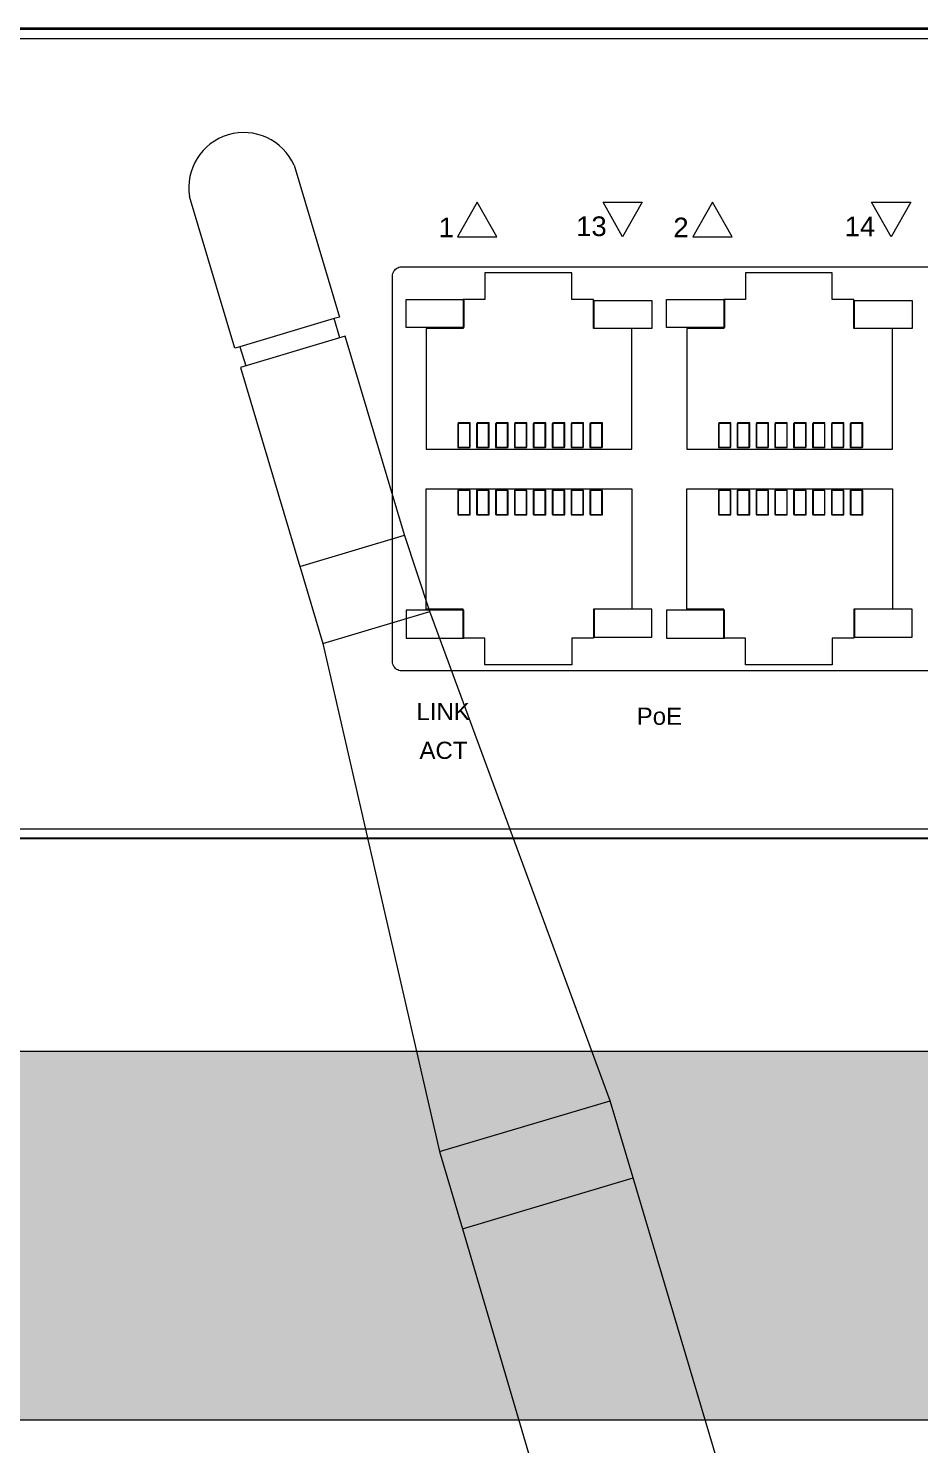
# Model space of a CAD drawing. Header units: millimetres. Extents: x -71336 to -33468, y -26189 to 22712.
# Drawn here: x -34387.6 to -34338.7, y -12486.6 to -12408.8 of the extents above; entities that cross this region are included whole.
import ezdxf

# ---------------------------------------------------------------- set-up
doc = ezdxf.new("R2010")
doc.units = ezdxf.units.MM
doc.layers.add('SC - Equipment', color=7, linetype='Continuous', lineweight=13)
doc.layers.add('SC - Rack Layout - U-guides and centreline', color=5, linetype='Continuous', lineweight=13, plot=False)
doc.styles.get("Standard").update_dxf_attribs({"font": 'arial.ttf', "height": 35})

# ---------------------------------------------------------------- blocks, each defined once
blk = doc.blocks.new('*U240')
at = {"layer": 'SC - Rack Layout - U-guides and centreline', "ltscale": 5}
blk.add_lwpolyline([(-300, 0), (300, 0)], dxfattribs=at)
blk = doc.blocks.new('*U241')
at = {"layer": 'SC - Rack Layout - U-guides and centreline', "color": 0, "linetype": 'ByBlock', "lineweight": -2, "transparency": 16777216}
for p in [(0, 844.55), (0, 800.1)]:
    blk.add_blockref('*U240', p, dxfattribs=at)
blk = doc.blocks.new('cisco-cbs350-24p-4x')
at = {"layer": 'SC - Equipment', "flags": 128}
for points in [[(238.117, 44.45), (-238.133, 44.45)], [(219.712, 44.45), (-219.712, 44.45)], [(219.712, 44.45), (-219.712, 44.45)], [(219.712, 44.45), (-219.712, 44.45)], [(-219.712, 43.934), (219.199, 43.95)], [(-65.241, 34.948), (-66.315, 33.049)], [(-64.166, 33.049), (-65.241, 34.948)], [(-58.328, 34.948), (-56.179, 34.948)], [(-57.253, 33.049), (-58.328, 34.948)], [(-58.328, 34.948), (-58.328, 34.948)], [(-56.179, 34.948), (-57.253, 33.049)], [(-52.309, 34.948), (-53.4, 33.049)], [(-51.234, 33.049), (-52.309, 34.948)], [(-43.578, 34.948), (-41.428, 34.948)], [(-42.503, 33.049), (-43.578, 34.948)], [(-43.578, 34.948), (-43.578, 34.948)], [(-41.428, 34.948), (-42.503, 33.049)], [(-66.315, 33.049), (-64.166, 33.049)], [(-66.315, 33.049), (-66.315, 33.049)], [(-53.4, 33.049), (-51.234, 33.049)], [(-53.4, 33.049), (-53.4, 33.049)], [(-69.391, 31.4), (16.119, 31.4)], [(-69.391, 31.4), (16.119, 31.4)], [(-69.887, 9.727), (-69.887, 30.883)], [(-69.887, 9.727), (-69.887, 30.883)], [(-60.048, 31.067), (-64.811, 31.067)], [(-64.811, 31.067), (-64.811, 29.601)], [(-60.048, 31.067), (-64.811, 31.067)], [(-64.811, 31.067), (-64.811, 29.601)], [(-60.048, 29.601), (-60.048, 31.067)], [(-60.048, 29.601), (-60.048, 31.067)], [(-45.744, 31.067), (-50.507, 31.067)], [(-50.507, 31.067), (-50.507, 29.601)], [(-45.744, 31.067), (-50.507, 31.067)], [(-50.507, 31.067), (-50.507, 29.601)], [(-45.744, 29.601), (-45.744, 31.067)], [(-45.744, 29.601), (-45.744, 31.067)], [(-69.143, 28.068), (-69.143, 29.601)], [(-69.143, 29.601), (-65.968, 29.601)], [(-66.001, 29.601), (-66.001, 28.018)], [(-64.811, 29.601), (-66.001, 29.601)], [(-66.001, 29.601), (-66.001, 29.601)], [(-66.001, 29.601), (-66.001, 28.018)], [(-64.811, 29.601), (-66.001, 29.601)], [(-66.001, 29.601), (-66.001, 29.601)], [(-65.968, 29.601), (-65.968, 28.068)], [(-58.857, 29.601), (-60.048, 29.601)], [(-58.857, 29.601), (-60.048, 29.601)], [(-58.857, 28.018), (-58.857, 29.601)], [(-58.857, 28.018), (-58.857, 29.601)], [(-54.839, 28.068), (-54.839, 29.601)], [(-54.839, 29.601), (-51.664, 29.601)], [(-51.697, 29.601), (-51.697, 28.018)], [(-50.507, 29.601), (-51.697, 29.601)], [(-51.697, 29.601), (-51.697, 29.601)], [(-51.697, 29.601), (-51.697, 28.018)], [(-50.507, 29.601), (-51.697, 29.601)], [(-51.697, 29.601), (-51.697, 29.601)], [(-51.664, 29.601), (-51.664, 28.068)], [(-44.553, 29.601), (-45.744, 29.601)], [(-44.553, 29.601), (-45.744, 29.601)], [(-44.553, 28.018), (-44.553, 29.601)], [(-44.553, 28.018), (-44.553, 29.601)], [(-58.824, 28.018), (-58.824, 29.551)], [(-58.824, 29.551), (-55.649, 29.551)], [(-55.649, 29.551), (-55.649, 28.018)], [(-44.52, 28.018), (-44.52, 29.551)], [(-44.52, 29.551), (-41.345, 29.551)], [(-41.345, 29.551), (-41.345, 28.018)], [(-65.968, 28.068), (-69.143, 28.068)], [(-66.001, 28.018), (-68.035, 28.018)], [(-68.035, 28.018), (-68.035, 21.388)], [(-66.001, 28.018), (-68.035, 28.018)], [(-68.035, 28.018), (-68.035, 21.388)], [(-65.968, 28.068), (-65.968, 28.068)], [(-56.741, 28.018), (-58.857, 28.018)], [(-56.741, 28.018), (-58.857, 28.018)], [(-55.649, 28.018), (-58.824, 28.018)], [(-56.741, 21.388), (-56.741, 28.018)], [(-56.741, 21.388), (-56.741, 28.018)], [(-55.649, 28.018), (-55.649, 28.018)], [(-51.664, 28.068), (-54.839, 28.068)], [(-51.697, 28.018), (-53.731, 28.018)], [(-53.731, 28.018), (-53.731, 21.388)], [(-51.697, 28.018), (-53.731, 28.018)], [(-53.731, 28.018), (-53.731, 21.388)], [(-51.664, 28.068), (-51.664, 28.068)], [(-42.437, 28.018), (-44.553, 28.018)], [(-42.437, 28.018), (-44.553, 28.018)], [(-41.345, 28.018), (-44.52, 28.018)], [(-42.437, 21.388), (-42.437, 28.018)], [(-42.437, 21.388), (-42.437, 28.018)], [(-41.345, 28.018), (-41.345, 28.018)], [(-66.299, 22.804), (-66.299, 21.471)], [(-65.637, 22.804), (-66.299, 22.804)], [(-66.299, 22.804), (-66.299, 22.804)], [(-66.282, 22.837), (-66.282, 21.488)], [(-65.621, 22.837), (-66.282, 22.837)], [(-66.282, 22.837), (-66.282, 22.837)], [(-65.637, 21.471), (-65.637, 22.804)], [(-65.621, 21.488), (-65.621, 22.837)], [(-65.274, 22.804), (-65.274, 21.471)], [(-64.612, 22.804), (-65.274, 22.804)], [(-65.274, 22.804), (-65.274, 22.804)], [(-65.241, 22.837), (-65.241, 21.488)], [(-64.579, 22.837), (-65.241, 22.837)], [(-65.241, 22.837), (-65.241, 22.837)], [(-64.612, 21.471), (-64.612, 22.804)], [(-64.579, 21.488), (-64.579, 22.837)], [(-64.232, 22.804), (-64.232, 21.471)], [(-63.57, 22.804), (-64.232, 22.804)], [(-64.232, 22.804), (-64.232, 22.804)], [(-64.199, 22.837), (-64.199, 21.488)], [(-63.537, 22.837), (-64.199, 22.837)], [(-64.199, 22.837), (-64.199, 22.837)], [(-63.57, 21.471), (-63.57, 22.804)], [(-63.537, 21.488), (-63.537, 22.837)], [(-63.19, 22.804), (-63.19, 21.471)], [(-62.529, 22.804), (-63.19, 22.804)], [(-63.19, 22.804), (-63.19, 22.804)], [(-63.173, 22.837), (-63.173, 21.488)], [(-62.512, 22.837), (-63.173, 22.837)], [(-63.173, 22.837), (-63.173, 22.837)], [(-62.529, 21.471), (-62.529, 22.804)], [(-62.512, 21.488), (-62.512, 22.837)], [(-62.165, 22.804), (-62.165, 21.471)], [(-61.503, 22.804), (-62.165, 22.804)], [(-62.165, 22.804), (-62.165, 22.804)], [(-62.132, 22.837), (-62.132, 21.488)], [(-61.47, 22.837), (-62.132, 22.837)], [(-62.132, 22.837), (-62.132, 22.837)], [(-61.503, 21.471), (-61.503, 22.804)], [(-61.47, 21.488), (-61.47, 22.837)], [(-61.123, 22.804), (-61.123, 21.471)], [(-60.461, 22.804), (-61.123, 22.804)], [(-61.123, 22.804), (-61.123, 22.804)], [(-61.09, 22.837), (-61.09, 21.488)], [(-60.428, 22.837), (-61.09, 22.837)], [(-61.09, 22.837), (-61.09, 22.837)], [(-60.461, 21.471), (-60.461, 22.804)], [(-60.428, 21.488), (-60.428, 22.837)], [(-60.081, 22.804), (-60.081, 21.471)], [(-59.42, 22.804), (-60.081, 22.804)], [(-60.081, 22.804), (-60.081, 22.804)], [(-60.065, 22.837), (-60.065, 21.488)], [(-59.403, 22.837), (-60.065, 22.837)], [(-60.065, 22.837), (-60.065, 22.837)], [(-59.42, 21.471), (-59.42, 22.804)], [(-59.403, 21.488), (-59.403, 22.837)], [(-59.056, 22.804), (-59.056, 21.471)], [(-58.394, 22.804), (-59.056, 22.804)], [(-59.056, 22.804), (-59.056, 22.804)], [(-59.023, 22.837), (-59.023, 21.488)], [(-58.361, 22.837), (-59.023, 22.837)], [(-59.023, 22.837), (-59.023, 22.837)], [(-58.394, 21.471), (-58.394, 22.804)], [(-58.361, 21.488), (-58.361, 22.837)], [(-51.995, 22.804), (-51.995, 21.471)], [(-51.333, 22.804), (-51.995, 22.804)], [(-51.995, 22.804), (-51.995, 22.804)], [(-51.978, 22.837), (-51.978, 21.488)], [(-51.317, 22.837), (-51.978, 22.837)], [(-51.978, 22.837), (-51.978, 22.837)], [(-51.333, 21.471), (-51.333, 22.804)], [(-51.317, 21.488), (-51.317, 22.837)], [(-50.97, 22.804), (-50.97, 21.471)], [(-50.308, 22.804), (-50.97, 22.804)], [(-50.97, 22.804), (-50.97, 22.804)], [(-50.936, 22.837), (-50.936, 21.488)], [(-50.275, 22.837), (-50.936, 22.837)], [(-50.936, 22.837), (-50.936, 22.837)], [(-50.308, 21.471), (-50.308, 22.804)], [(-50.275, 21.488), (-50.275, 22.837)], [(-49.928, 22.804), (-49.928, 21.471)], [(-49.266, 22.804), (-49.928, 22.804)], [(-49.928, 22.804), (-49.928, 22.804)], [(-49.895, 22.837), (-49.895, 21.488)], [(-49.233, 22.837), (-49.895, 22.837)], [(-49.895, 22.837), (-49.895, 22.837)], [(-49.266, 21.471), (-49.266, 22.804)], [(-49.233, 21.488), (-49.233, 22.837)], [(-48.886, 22.804), (-48.886, 21.471)], [(-48.225, 22.804), (-48.886, 22.804)], [(-48.886, 22.804), (-48.886, 22.804)], [(-48.869, 22.837), (-48.869, 21.488)], [(-48.208, 22.837), (-48.869, 22.837)], [(-48.869, 22.837), (-48.869, 22.837)], [(-48.225, 21.471), (-48.225, 22.804)], [(-48.208, 21.488), (-48.208, 22.837)], [(-47.861, 22.804), (-47.861, 21.471)], [(-47.199, 22.804), (-47.861, 22.804)], [(-47.861, 22.804), (-47.861, 22.804)], [(-47.828, 22.837), (-47.828, 21.488)], [(-47.166, 22.837), (-47.828, 22.837)], [(-47.828, 22.837), (-47.828, 22.837)], [(-47.199, 21.471), (-47.199, 22.804)], [(-47.166, 21.488), (-47.166, 22.837)], [(-46.819, 22.804), (-46.819, 21.471)], [(-46.157, 22.804), (-46.819, 22.804)], [(-46.819, 22.804), (-46.819, 22.804)], [(-46.786, 22.837), (-46.786, 21.488)], [(-46.141, 22.837), (-46.786, 22.837)], [(-46.786, 22.837), (-46.786, 22.837)], [(-46.157, 21.471), (-46.157, 22.804)], [(-46.141, 21.488), (-46.141, 22.837)], [(-45.777, 22.804), (-45.777, 21.471)], [(-45.116, 22.804), (-45.777, 22.804)], [(-45.777, 22.804), (-45.777, 22.804)], [(-45.761, 22.837), (-45.761, 21.488)], [(-45.099, 22.837), (-45.761, 22.837)], [(-45.761, 22.837), (-45.761, 22.837)], [(-45.116, 21.471), (-45.116, 22.804)], [(-45.099, 21.488), (-45.099, 22.837)], [(-44.752, 22.804), (-44.752, 21.471)], [(-44.09, 22.804), (-44.752, 22.804)], [(-44.752, 22.804), (-44.752, 22.804)], [(-44.719, 22.837), (-44.719, 21.488)], [(-44.057, 22.837), (-44.719, 22.837)], [(-44.719, 22.837), (-44.719, 22.837)], [(-44.09, 21.471), (-44.09, 22.804)], [(-44.057, 21.488), (-44.057, 22.837)], [(-68.035, 21.388), (-56.741, 21.388)], [(-68.035, 21.388), (-56.741, 21.388)], [(-66.299, 21.471), (-65.637, 21.471)], [(-66.282, 21.488), (-65.621, 21.488)], [(-65.274, 21.471), (-64.612, 21.471)], [(-65.241, 21.488), (-64.579, 21.488)], [(-64.232, 21.471), (-63.57, 21.471)], [(-64.199, 21.488), (-63.537, 21.488)], [(-63.19, 21.471), (-62.529, 21.471)], [(-63.173, 21.488), (-62.512, 21.488)], [(-62.165, 21.471), (-61.503, 21.471)], [(-62.132, 21.488), (-61.47, 21.488)], [(-61.123, 21.471), (-60.461, 21.471)], [(-61.09, 21.488), (-60.428, 21.488)], [(-60.081, 21.471), (-59.42, 21.471)], [(-60.065, 21.488), (-59.403, 21.488)], [(-59.056, 21.471), (-58.394, 21.471)], [(-59.023, 21.488), (-58.361, 21.488)], [(-53.731, 21.388), (-42.437, 21.388)], [(-53.731, 21.388), (-42.437, 21.388)], [(-51.995, 21.471), (-51.333, 21.471)], [(-51.978, 21.488), (-51.317, 21.488)], [(-50.97, 21.471), (-50.308, 21.471)], [(-50.936, 21.488), (-50.275, 21.488)], [(-49.928, 21.471), (-49.266, 21.471)], [(-49.895, 21.488), (-49.233, 21.488)], [(-48.886, 21.471), (-48.225, 21.471)], [(-48.869, 21.488), (-48.208, 21.488)], [(-47.861, 21.471), (-47.199, 21.471)], [(-47.828, 21.488), (-47.166, 21.488)], [(-46.819, 21.471), (-46.157, 21.471)], [(-46.786, 21.488), (-46.141, 21.488)], [(-45.777, 21.471), (-45.116, 21.471)], [(-45.761, 21.488), (-45.099, 21.488)], [(-44.752, 21.471), (-44.09, 21.471)], [(-44.719, 21.488), (-44.057, 21.488)], [(-68.035, 12.593), (-68.035, 19.206)], [(-68.035, 19.206), (-56.741, 19.206)], [(-68.035, 12.593), (-68.035, 19.206)], [(-68.035, 19.206), (-56.741, 19.206)], [(-66.299, 19.139), (-66.299, 17.807)], [(-65.637, 19.139), (-66.299, 19.139)], [(-66.299, 19.139), (-66.299, 19.139)], [(-66.282, 19.123), (-66.282, 17.773)], [(-65.621, 19.123), (-66.282, 19.123)], [(-66.282, 19.123), (-66.282, 19.123)], [(-65.637, 17.807), (-65.637, 19.139)], [(-65.621, 17.773), (-65.621, 19.123)], [(-65.274, 19.139), (-65.274, 17.807)], [(-64.612, 19.139), (-65.274, 19.139)], [(-65.274, 19.139), (-65.274, 19.139)], [(-65.241, 19.123), (-65.241, 17.773)], [(-64.579, 19.123), (-65.241, 19.123)], [(-65.241, 19.123), (-65.241, 19.123)], [(-64.612, 17.807), (-64.612, 19.139)], [(-64.579, 17.773), (-64.579, 19.123)], [(-64.232, 19.139), (-64.232, 17.807)], [(-63.57, 19.139), (-64.232, 19.139)], [(-64.232, 19.139), (-64.232, 19.139)], [(-64.199, 19.123), (-64.199, 17.773)], [(-63.537, 19.123), (-64.199, 19.123)], [(-64.199, 19.123), (-64.199, 19.123)], [(-63.57, 17.807), (-63.57, 19.139)], [(-63.537, 17.773), (-63.537, 19.123)], [(-63.19, 19.139), (-63.19, 17.807)], [(-62.529, 19.139), (-63.19, 19.139)], [(-63.19, 19.139), (-63.19, 19.139)], [(-63.173, 19.123), (-63.173, 17.773)], [(-62.512, 19.123), (-63.173, 19.123)], [(-63.173, 19.123), (-63.173, 19.123)], [(-62.529, 17.807), (-62.529, 19.139)], [(-62.512, 17.773), (-62.512, 19.123)], [(-62.165, 19.139), (-62.165, 17.807)], [(-61.503, 19.139), (-62.165, 19.139)], [(-62.165, 19.139), (-62.165, 19.139)], [(-62.132, 19.123), (-62.132, 17.773)], [(-61.47, 19.123), (-62.132, 19.123)], [(-62.132, 19.123), (-62.132, 19.123)], [(-61.503, 17.807), (-61.503, 19.139)], [(-61.47, 17.773), (-61.47, 19.123)], [(-61.123, 19.139), (-61.123, 17.807)], [(-60.461, 19.139), (-61.123, 19.139)], [(-61.123, 19.139), (-61.123, 19.139)], [(-61.09, 19.123), (-61.09, 17.773)], [(-60.428, 19.123), (-61.09, 19.123)], [(-61.09, 19.123), (-61.09, 19.123)], [(-60.461, 17.807), (-60.461, 19.139)], [(-60.428, 17.773), (-60.428, 19.123)], [(-60.081, 19.139), (-60.081, 17.807)], [(-59.42, 19.139), (-60.081, 19.139)], [(-60.081, 19.139), (-60.081, 19.139)], [(-60.065, 19.123), (-60.065, 17.773)], [(-59.403, 19.123), (-60.065, 19.123)], [(-60.065, 19.123), (-60.065, 19.123)], [(-59.42, 17.807), (-59.42, 19.139)], [(-59.403, 17.773), (-59.403, 19.123)], [(-59.056, 19.139), (-59.056, 17.807)], [(-58.394, 19.139), (-59.056, 19.139)], [(-59.056, 19.139), (-59.056, 19.139)], [(-59.023, 19.123), (-59.023, 17.773)], [(-58.361, 19.123), (-59.023, 19.123)], [(-59.023, 19.123), (-59.023, 19.123)], [(-58.394, 17.807), (-58.394, 19.139)], [(-58.361, 17.773), (-58.361, 19.123)], [(-56.741, 19.206), (-56.741, 12.593)], [(-56.741, 19.206), (-56.741, 12.593)], [(-53.731, 12.593), (-53.731, 19.206)], [(-53.731, 19.206), (-42.437, 19.206)], [(-53.731, 12.593), (-53.731, 19.206)], [(-53.731, 19.206), (-42.437, 19.206)], [(-51.995, 19.139), (-51.995, 17.807)], [(-51.333, 19.139), (-51.995, 19.139)], [(-51.995, 19.139), (-51.995, 19.139)], [(-51.978, 19.123), (-51.978, 17.773)], [(-51.317, 19.123), (-51.978, 19.123)], [(-51.978, 19.123), (-51.978, 19.123)], [(-51.333, 17.807), (-51.333, 19.139)], [(-51.317, 17.773), (-51.317, 19.123)], [(-50.97, 19.139), (-50.97, 17.807)], [(-50.308, 19.139), (-50.97, 19.139)], [(-50.97, 19.139), (-50.97, 19.139)], [(-50.936, 19.123), (-50.936, 17.773)], [(-50.275, 19.123), (-50.936, 19.123)], [(-50.936, 19.123), (-50.936, 19.123)], [(-50.308, 17.807), (-50.308, 19.139)], [(-50.275, 17.773), (-50.275, 19.123)], [(-49.928, 19.139), (-49.928, 17.807)], [(-49.266, 19.139), (-49.928, 19.139)], [(-49.928, 19.139), (-49.928, 19.139)], [(-49.895, 19.123), (-49.895, 17.773)], [(-49.233, 19.123), (-49.895, 19.123)], [(-49.895, 19.123), (-49.895, 19.123)], [(-49.266, 17.807), (-49.266, 19.139)], [(-49.233, 17.773), (-49.233, 19.123)], [(-48.886, 19.139), (-48.886, 17.807)], [(-48.225, 19.139), (-48.886, 19.139)], [(-48.886, 19.139), (-48.886, 19.139)], [(-48.869, 19.123), (-48.869, 17.773)], [(-48.208, 19.123), (-48.869, 19.123)], [(-48.869, 19.123), (-48.869, 19.123)], [(-48.225, 17.807), (-48.225, 19.139)], [(-48.208, 17.773), (-48.208, 19.123)], [(-47.861, 19.139), (-47.861, 17.807)], [(-47.199, 19.139), (-47.861, 19.139)], [(-47.861, 19.139), (-47.861, 19.139)], [(-47.828, 19.123), (-47.828, 17.773)], [(-47.166, 19.123), (-47.828, 19.123)], [(-47.828, 19.123), (-47.828, 19.123)], [(-47.199, 17.807), (-47.199, 19.139)], [(-47.166, 17.773), (-47.166, 19.123)], [(-46.819, 19.139), (-46.819, 17.807)], [(-46.157, 19.139), (-46.819, 19.139)], [(-46.819, 19.139), (-46.819, 19.139)], [(-46.786, 19.123), (-46.786, 17.773)], [(-46.141, 19.123), (-46.786, 19.123)], [(-46.786, 19.123), (-46.786, 19.123)], [(-46.157, 17.807), (-46.157, 19.139)], [(-46.141, 17.773), (-46.141, 19.123)], [(-45.777, 19.139), (-45.777, 17.807)], [(-45.116, 19.139), (-45.777, 19.139)], [(-45.777, 19.139), (-45.777, 19.139)], [(-45.761, 19.123), (-45.761, 17.773)], [(-45.099, 19.123), (-45.761, 19.123)], [(-45.761, 19.123), (-45.761, 19.123)], [(-45.116, 17.807), (-45.116, 19.139)], [(-45.099, 17.773), (-45.099, 19.123)], [(-44.752, 19.139), (-44.752, 17.807)], [(-44.09, 19.139), (-44.752, 19.139)], [(-44.752, 19.139), (-44.752, 19.139)], [(-44.719, 19.123), (-44.719, 17.773)], [(-44.057, 19.123), (-44.719, 19.123)], [(-44.719, 19.123), (-44.719, 19.123)], [(-44.09, 17.807), (-44.09, 19.139)], [(-44.057, 17.773), (-44.057, 19.123)], [(-42.437, 19.206), (-42.437, 12.593)], [(-42.437, 19.206), (-42.437, 12.593)], [(-66.299, 17.807), (-65.637, 17.807)], [(-66.282, 17.773), (-65.621, 17.773)], [(-65.274, 17.807), (-64.612, 17.807)], [(-65.241, 17.773), (-64.579, 17.773)], [(-64.232, 17.807), (-63.57, 17.807)], [(-64.199, 17.773), (-63.537, 17.773)], [(-63.19, 17.807), (-62.529, 17.807)], [(-63.173, 17.773), (-62.512, 17.773)], [(-62.165, 17.807), (-61.503, 17.807)], [(-62.132, 17.773), (-61.47, 17.773)], [(-61.123, 17.807), (-60.461, 17.807)], [(-61.09, 17.773), (-60.428, 17.773)], [(-60.081, 17.807), (-59.42, 17.807)], [(-60.065, 17.773), (-59.403, 17.773)], [(-59.056, 17.807), (-58.394, 17.807)], [(-59.023, 17.773), (-58.361, 17.773)], [(-51.995, 17.807), (-51.333, 17.807)], [(-51.978, 17.773), (-51.317, 17.773)], [(-50.97, 17.807), (-50.308, 17.807)], [(-50.936, 17.773), (-50.275, 17.773)], [(-49.928, 17.807), (-49.266, 17.807)], [(-49.895, 17.773), (-49.233, 17.773)], [(-48.886, 17.807), (-48.225, 17.807)], [(-48.869, 17.773), (-48.208, 17.773)], [(-47.861, 17.807), (-47.199, 17.807)], [(-47.828, 17.773), (-47.166, 17.773)], [(-46.819, 17.807), (-46.157, 17.807)], [(-46.786, 17.773), (-46.141, 17.773)], [(-45.777, 17.807), (-45.116, 17.807)], [(-45.761, 17.773), (-45.099, 17.773)], [(-44.752, 17.807), (-44.09, 17.807)], [(-44.719, 17.773), (-44.057, 17.773)], [(-65.968, 12.543), (-69.143, 12.543)], [(-69.143, 12.543), (-69.143, 11.01)], [(-66.001, 12.593), (-68.035, 12.593)], [(-66.001, 12.593), (-68.035, 12.593)], [(-66.001, 11.01), (-66.001, 12.593)], [(-66.001, 11.01), (-66.001, 12.593)], [(-65.968, 11.01), (-65.968, 12.543)], [(-65.968, 12.543), (-65.968, 12.543)], [(-56.741, 12.593), (-58.857, 12.593)], [(-58.857, 12.593), (-58.857, 11.01)], [(-56.741, 12.593), (-58.857, 12.593)], [(-58.857, 12.593), (-58.857, 11.01)], [(-55.649, 12.593), (-58.824, 12.593)], [(-58.824, 12.593), (-58.824, 11.06)], [(-55.649, 11.06), (-55.649, 12.593)], [(-55.649, 12.593), (-55.649, 12.593)], [(-51.664, 12.543), (-54.839, 12.543)], [(-54.839, 12.543), (-54.839, 11.01)], [(-51.697, 12.593), (-53.731, 12.593)], [(-51.697, 12.593), (-53.731, 12.593)], [(-51.697, 11.01), (-51.697, 12.593)], [(-51.697, 11.01), (-51.697, 12.593)], [(-51.664, 11.01), (-51.664, 12.543)], [(-51.664, 12.543), (-51.664, 12.543)], [(-42.437, 12.593), (-44.553, 12.593)], [(-44.553, 12.593), (-44.553, 11.01)], [(-42.437, 12.593), (-44.553, 12.593)], [(-44.553, 12.593), (-44.553, 11.01)], [(-41.345, 12.593), (-44.52, 12.593)], [(-44.52, 12.593), (-44.52, 11.06)], [(-41.345, 11.06), (-41.345, 12.593)], [(-41.345, 12.593), (-41.345, 12.593)], [(-69.143, 11.01), (-65.968, 11.01)], [(-64.811, 11.01), (-66.001, 11.01)], [(-66.001, 11.01), (-66.001, 11.01)], [(-64.811, 11.01), (-66.001, 11.01)], [(-66.001, 11.01), (-66.001, 11.01)], [(-64.811, 9.544), (-64.811, 11.01)], [(-64.811, 9.544), (-64.811, 11.01)], [(-58.857, 11.01), (-60.048, 11.01)], [(-60.048, 11.01), (-60.048, 9.544)], [(-58.857, 11.01), (-60.048, 11.01)], [(-60.048, 11.01), (-60.048, 9.544)], [(-58.824, 11.06), (-55.649, 11.06)], [(-54.839, 11.01), (-51.664, 11.01)], [(-50.507, 11.01), (-51.697, 11.01)], [(-51.697, 11.01), (-51.697, 11.01)], [(-50.507, 11.01), (-51.697, 11.01)], [(-51.697, 11.01), (-51.697, 11.01)], [(-50.507, 9.544), (-50.507, 11.01)], [(-50.507, 9.544), (-50.507, 11.01)], [(-44.553, 11.01), (-45.744, 11.01)], [(-45.744, 11.01), (-45.744, 9.544)], [(-44.553, 11.01), (-45.744, 11.01)], [(-45.744, 11.01), (-45.744, 9.544)], [(-44.52, 11.06), (-41.345, 11.06)], [(-60.048, 9.544), (-64.811, 9.544)], [(-60.048, 9.544), (-64.811, 9.544)], [(-45.744, 9.544), (-50.507, 9.544)], [(-45.744, 9.544), (-50.507, 9.544)], [(16.119, 9.211), (-69.391, 9.211)], [(16.119, 9.211), (-69.391, 9.211)], [(-238.133, 0), (238.117, 0)], [(219.712, 0.516), (-219.712, 0.516)], [(-219.712, 0), (219.712, 0)], [(-219.712, 0), (219.712, 0)], [(-219.712, 0), (219.712, 0)]]:
    blk.add_lwpolyline(points, dxfattribs=at)
at = {"layer": 'SC - Equipment'}
for points in [[(-69.887, 30.883), (-69.882, 30.959), (-69.867, 31.032), (-69.842, 31.1), (-69.809, 31.164), (-69.768, 31.221), (-69.72, 31.272), (-69.664, 31.316), (-69.603, 31.351), (-69.537, 31.378), (-69.466, 31.394), (-69.391, 31.4)], [(-69.887, 30.883), (-69.882, 30.959), (-69.867, 31.032), (-69.842, 31.1), (-69.809, 31.164), (-69.768, 31.221), (-69.72, 31.272), (-69.664, 31.316), (-69.603, 31.351), (-69.537, 31.378), (-69.466, 31.394), (-69.391, 31.4)], [(-69.391, 9.211), (-69.466, 9.217), (-69.537, 9.233), (-69.603, 9.259), (-69.664, 9.295), (-69.72, 9.338), (-69.768, 9.389), (-69.809, 9.447), (-69.842, 9.51), (-69.867, 9.579), (-69.882, 9.651), (-69.887, 9.727)], [(-69.391, 9.211), (-69.466, 9.217), (-69.537, 9.233), (-69.603, 9.259), (-69.664, 9.295), (-69.72, 9.338), (-69.768, 9.389), (-69.809, 9.447), (-69.842, 9.51), (-69.867, 9.579), (-69.882, 9.651), (-69.887, 9.727)]]:
    blk.add_lwpolyline(points, dxfattribs=at)
for s, height, p in [('1', 1.079, (-67.354, 33.024)), ('13', 1.0787, (-59.803, 33.091)), ('2', 1.079, (-54.466, 33.024)), ('14', 1.0787, (-45.06, 33.081)), ('LINK', 0.9439, (-68.572, 6.508)), ('PoE', 0.9439, (-56.479, 6.249)), ('ACT', 0.9439, (-68.408, 4.376))]:
    blk.add_text(s, height=height, dxfattribs=at).set_placement(p)
blk = doc.blocks.new('1U BRUSH PLATE - RACK LAYOUT')
at = {"ltscale": 5}
h = blk.add_hatch(dxfattribs=at)
h.set_pattern_fill('BRASS', color=256, scale=0.37, angle=90)
h.set_pattern_definition([(90, (-0.3157, 0), (-2.3495, 1e-16), []), (90, (-1.4904, 7e-17), (-2.3495, 1e-16), [1.17475, -0.587375])])
edge = h.paths.add_edge_path()
edge.add_line((-207.762, 32.774), (207.762, 32.774))
edge.add_arc((207.762, 22.774), 10, 0, 90, ccw=False)
edge.add_line((217.762, 22.774), (217.762, 22.5))
edge.add_arc((207.762, 22.5), 10, -90, 0, ccw=False)
edge.add_line((207.762, 12.5), (-207.762, 12.5))
edge.add_arc((-207.762, 22.5), 10, 180, 270, ccw=False)
edge.add_line((-217.762, 22.5), (-217.762, 22.774))
edge.add_arc((-207.762, 22.774), 10, 90, 180, ccw=False)
blk.add_lwpolyline([(-207.762, 32.774), (207.762, 32.774, -0.414214), (217.762, 22.774), (217.762, 22.5, -0.414214), (207.762, 12.5), (-207.762, 12.5, -0.414214), (-217.762, 22.5), (-217.762, 22.774, -0.414214)], format="xyb", close=True, dxfattribs=at)
at = {"layer": 'SC - Equipment'}
for p, q in [((-241.3, 44.5), (241.3, 44.5)), ((241.3, 0.05), (-241.3, 0.05))]:
    blk.add_line(p, q, dxfattribs=at)
blk = doc.blocks.new('mood media mvp 195')
at = {"layer": 'SC - Equipment', "color": 250}
for p, q in [((-75.286, 125.876), (-72.802, 117.542)), ((-78.552, 115.828), (-81.041, 124.161)), ((-72.802, 117.542), (-73.09, 117.456)), ((-73.09, 117.456), (-78.265, 115.914)), ((-72.776, 116.402), (-73.09, 117.456)), ((-78.265, 115.914), (-78.552, 115.828)), ((-78.265, 115.914), (-77.951, 114.86)), ((-72.488, 116.488), (-78.238, 114.774)), ((-69.236, 105.576), (-72.488, 116.488)), ((-78.238, 114.774), (-74.982, 103.846)), ((-74.982, 103.846), (-69.231, 105.559)), ((-67.847, 101.371), (-69.236, 105.576)), ((-74.986, 103.862), (-73.723, 99.622)), ((-73.723, 99.622), (-67.847, 101.371)), ((-57.942, 74.504), (-67.847, 101.371)), ((-73.723, 99.622), (-67.304, 71.713)), ((-67.304, 71.713), (-57.94, 74.499)), ((-56.678, 70.264), (-57.942, 74.504)), ((-67.303, 71.708), (-66.041, 67.473)), ((-66.041, 67.473), (-56.678, 70.264)), ((-47.213, 38.528), (-56.678, 70.264)), ((-66.041, 67.473), (-57.221, 37.476))]:
    blk.add_line(p, q, dxfattribs=at)
blk.add_arc((-78.051, 124.65), 3.025, 23.92276, 189.2662, dxfattribs=at)

msp = doc.modelspace()

# ---------------------------------------------------------------- block references
for name, p in [('cisco-cbs350-24p-4x', (-34297.756, -12453.267)), ('mood media mvp 195', (-34297.756, -12542.167))]:
    msp.add_blockref(name, p)
at = {"layer": 'SC - Equipment', "ltscale": 5}
for p in [(-34297.756, -12408.817), (-34297.756, -12497.717)]:
    msp.add_blockref('1U BRUSH PLATE - RACK LAYOUT', p, dxfattribs=at)
at = {"layer": 'SC - Rack Layout - U-guides and centreline'}
msp.add_blockref('*U241', (-34297.756, -13253.367), dxfattribs=at)

doc.saveas('drawing.dxf')
